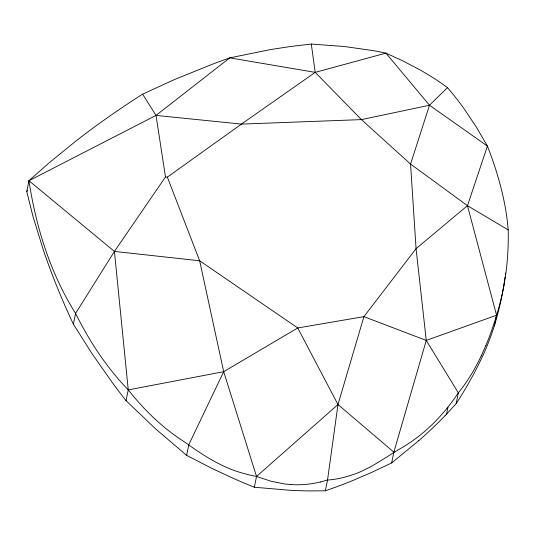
<?xml version="1.0" encoding="UTF-8"?>
<svg xmlns="http://www.w3.org/2000/svg" width="535" height="535" viewBox="0 0 535 535"><rect width="100%" height="100%" fill="white"/><g stroke="black" fill="none" stroke-linecap="round" stroke-linejoin="round"><path stroke-width="0.8" d="M325.347 490.802L327.54 480.015L337.98 404.547L363.92 316.646L416.056 248.661L467.463 205.674L487.425 146.095L476.417 127.176L464.052 108.699A94.193 28.074 49.9 0 0 447.507 87.66L442.231 83.875A88.221 25.071 26.9 0 0 417.922 68.741L402.113 60.549L385.949 53.125A129.416 40.687 7.6 0 0 372.253 50.471L344.339 46.512L311.303 44.057L290.94 46.438L270.516 49.568L229.769 57.867A255.396 75.168 -18.1 0 0 213.224 63.886L174.891 79.361L142.611 94.16A288.826 87.419 -31 0 0 76.518 140.551L48.765 163.115L28.944 180.723L26.75 191.51L33.063 216.708L43.415 250.273A295.086 108.063 61.7 0 0 73.382 324.183L91.906 353.481L111.949 382.09A245.699 74.231 49.6 0 0 126.059 400.688L155.404 428.702L186.648 455.365L211.352 468.105L232.618 478.049A109.976 19.447 24.1 0 0 254.332 487.231L289.629 490.261A74.178 11.108 3.5 0 0 309.798 490.916L325.347 490.802A82.544 13.054 -20.4 0 0 352.873 480.47L371.584 472.432L391.653 462.935L418.664 440.746M504.13 283.175C499.937 310.2 492.3 336.762 480.136 361.306A124.087 36.26 -56 0 1 456.154 403.651L445.033 415.762M504.017 285.081L505.334 277.103A166.024 83.62 82.2 0 0 508.203 229.903L507.494 222.674A157.384 61.973 65.8 0 0 506.565 215.378C503.107 191.597 496.119 168.451 487.425 146.095L429.491 105.234L385.949 53.125L315.209 72.365L241.446 124.093L167.348 177.132L165.496 176.938L114.43 251.43L75.582 313.39L73.389 324.183M446.538 414.184L447.942 407.102A157.384 112.577 -65 0 0 453.219 400.187L458.355 392.864A166.024 100.132 -83.5 0 0 481.199 355.922M126.059 400.688L128.253 389.895L114.43 251.43L28.944 180.723L156.019 115.413L229.769 57.867L315.209 72.365L361.426 119.613L410.559 164.098L467.463 205.674L508.176 229.896M186.648 455.365L188.842 444.578L223.697 371.685L297.727 327.962L363.92 316.646L426.261 340.421L458.355 392.864L456.161 403.651M254.332 487.231L256.526 476.444L223.697 371.685L199.655 260.772L167.348 177.132M391.653 462.935L393.854 452.142L426.261 340.421L416.063 248.661L410.559 164.098L429.491 105.234L447.494 87.673M494.373 325.996L496.567 315.209L467.463 205.674M485.8 345.677L481.226 355.949M447.942 407.102C435.283 423.011 420.022 436.961 402.501 447.36C385.274 457.178 369.371 469.884 350.024 475.568A93.531 74.953 -43.1 0 1 327.534 480.049M26.75 191.51L27.8 190.353M28.944 180.723C32.307 202.832 37.303 224.713 44.291 245.966A288.833 196.606 -87.8 0 0 75.575 313.403C86.115 334.696 98.687 355.039 113.701 373.477A256.472 201.22 79.3 0 0 128.253 389.895C144.243 410.017 162.894 428.288 184.695 442.05C202.578 454.984 221.436 467.363 242.99 473.248A129.416 118.342 39.5 0 0 256.526 476.444L337.98 404.547L297.727 327.962L199.655 260.772L114.43 251.43M426.261 340.421L496.567 315.209A205.032 123.659 -83.5 0 1 485.82 345.69M327.54 480.015L320.512 481.975M429.491 105.234L361.426 119.613L241.446 124.093L156.019 115.413L142.611 94.16M128.253 389.895L223.697 371.685M256.526 476.444L271.178 481.273L284.159 483.861A92.682 83.473 -5.3 0 0 290.793 484.536M337.98 404.547L393.854 452.142M156.019 115.413L165.496 176.938M311.303 44.057L315.209 72.365M504.037 285.108A203.487 102.493 82.2 0 1 496.547 315.175M320.505 481.955A88.221 79.454 -5.3 0 1 290.786 484.57M444.966 415.789A112.925 22.537 -38.2 0 1 418.711 440.746M505.455 273.031A124.087 49.982 -70.6 0 1 505.314 274.355M504.993 277.03A124.087 49.982 -70.6 0 1 504.244 282.48"/></g></svg>
